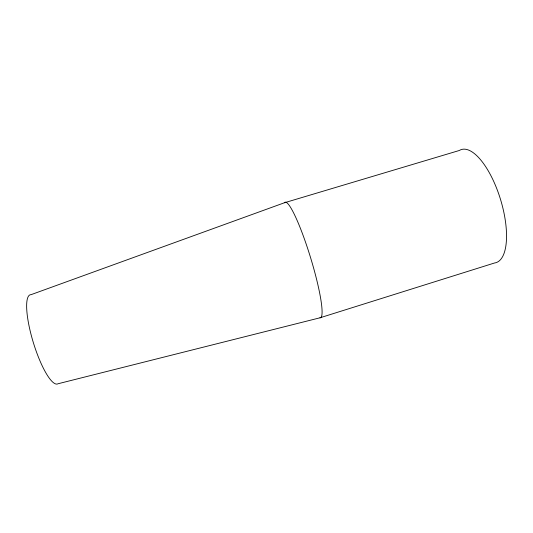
<?xml version="1.0" encoding="UTF-8"?>
<svg xmlns="http://www.w3.org/2000/svg" width="533" height="533" viewBox="0 0 533 533"><rect width="100%" height="100%" fill="white"/><g stroke="black" fill="none" stroke-linecap="round" stroke-linejoin="round"><path stroke-width="0.8" d="M284.415 202.767L31.074 294.656A46.644 11 73 0 0 33.119 341.866A46.644 11 73 0 0 58.01 383.76L319.947 317.808L494.577 262.976A59.143 22.819 73 0 0 500.234 198.516A59.143 22.819 73 0 0 459.339 150.479L284.415 202.767A60.416 8.122 73 0 1 310.279 256.706A60.416 8.122 73 0 1 319.947 317.808"/></g></svg>
